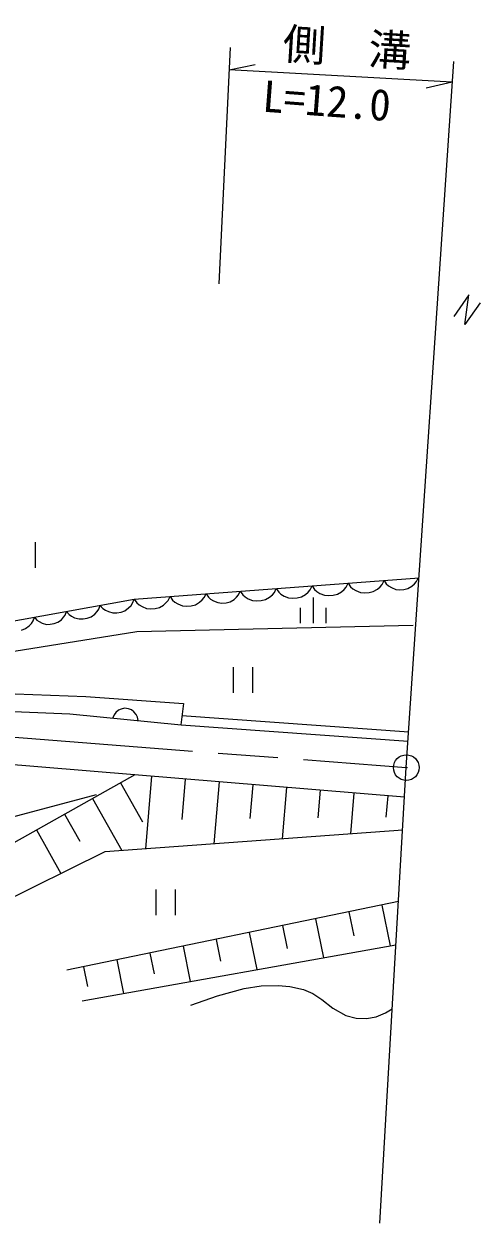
# Model space of a CAD drawing. Units: millimetres, scale not verified. Extents: x 40000 to 680000, y 20000 to 380000.
# Drawn here: x 525952 to 552537, y 267775 to 337655 of the extents above; entities that cross this region are included whole.
import ezdxf
from ezdxf.enums import TextEntityAlignment as Align

# ---------------------------------------------------------------- set-up
doc = ezdxf.new("R2010")
doc.units = ezdxf.units.MM
doc.header["$LTSCALE"] = 1000
doc.linetypes.add('CHAIN', pattern=[18.5, 12, -1.5, 3.5, -1.5])
for name, color, linetype, lineweight in [('M-BGD', 7, 'Continuous', 25), ('M-BMK', 2, 'CHAIN', 13), ('M-BMK-OTRS', 5, 'Continuous', 25), ('M-BMK-SRVR', 3, 'Continuous', 25), ('M-STR-HTXT', 7, 'Continuous', 13)]:
    doc.layers.add(name, color=color, linetype=linetype, lineweight=lineweight)
doc.styles.add('ＭＳ ゴシック', font='')
doc.styles.get('ＭＳ ゴシック').set_extended_font_data('MS Gothic')

msp = doc.modelspace()

# ---------------------------------------------------------------- linework, layer by layer
at = {"layer": 'M-BGD'}
for p, q in [((526624, 305955), (526624, 307455)), ((532381, 304128), (548982, 305368)), ((540548, 304527), (540658, 304746)), ((540658, 304746), (540799, 304546)), ((542526, 304549), (542642, 304684)), ((542642, 304684), (542752, 304902)), ((542752, 304902), (542893, 304702)), ((542893, 304702), (543028, 304586)), ((544462, 304567), (544620, 304705)), ((544620, 304705), (544736, 304840)), ((544736, 304840), (544846, 305059)), ((544846, 305059), (544987, 304859)), ((544987, 304859), (545122, 304743)), ((545122, 304743), (545299, 304629)), ((546314, 304579), (546556, 304723)), ((546556, 304723), (546714, 304861)), ((546714, 304861), (546830, 304996)), ((546830, 304996), (546940, 305215)), ((546940, 305215), (547075, 305025)), ((547075, 305025), (547203, 304914)), ((547203, 304914), (547372, 304806)), ((547372, 304806), (547620, 304704)), ((547620, 304704), (547862, 304682)), ((547862, 304682), (548102, 304700)), ((548102, 304700), (548338, 304758)), ((548338, 304758), (548568, 304896)), ((548568, 304896), (548719, 305027)), ((548719, 305027), (548830, 305156)), ((548830, 305156), (548935, 305364)), ((510915, 300263), (532381, 304128)), ((532287, 303908), (532370, 304126)), ((532381, 304128), (532522, 303928)), ((534249, 303930), (534365, 304065)), ((534365, 304065), (534475, 304284)), ((534475, 304284), (534616, 304084)), ((534616, 304084), (534751, 303968)), ((536185, 303949), (536343, 304087)), ((536343, 304087), (536459, 304222)), ((536459, 304222), (536569, 304441)), ((536569, 304441), (536704, 304250)), ((536704, 304250), (536832, 304139)), ((536832, 304139), (537001, 304032)), ((537001, 304032), (537249, 303930)), ((537731, 303926), (537967, 303983)), ((537967, 303983), (538197, 304121)), ((538197, 304121), (538348, 304253)), ((538348, 304253), (538459, 304381)), ((538459, 304381), (538563, 304590)), ((538563, 304590), (538705, 304390)), ((538705, 304390), (538840, 304273)), ((538840, 304273), (539017, 304160)), ((539017, 304160), (539277, 304053)), ((539277, 304053), (539532, 304030)), ((539532, 304030), (539783, 304049)), ((539783, 304049), (540031, 304110)), ((540031, 304110), (540273, 304254)), ((540273, 304254), (540431, 304392)), ((540431, 304392), (540548, 304527)), ((540799, 304546), (540934, 304430)), ((540934, 304430), (541111, 304317)), ((541111, 304317), (541372, 304210)), ((541372, 304210), (541626, 304187)), ((541626, 304187), (541877, 304205)), ((541877, 304205), (542125, 304266)), ((542125, 304266), (542367, 304410)), ((542367, 304410), (542526, 304549)), ((542804, 304236), (542804, 302736)), ((543028, 304586), (543205, 304473)), ((543205, 304473), (543466, 304366)), ((543466, 304366), (543720, 304343)), ((543720, 304343), (543971, 304362)), ((543971, 304362), (544220, 304422)), ((544220, 304422), (544462, 304567)), ((545299, 304629), (545560, 304523)), ((545560, 304523), (545814, 304499)), ((545814, 304499), (546066, 304518)), ((546066, 304518), (546314, 304579)), ((528355, 303210), (528433, 303417)), ((528433, 303417), (528587, 303242)), ((530086, 303268), (530222, 303414)), ((530222, 303414), (530319, 303553)), ((530319, 303553), (530402, 303772)), ((530402, 303772), (530555, 303596)), ((530555, 303596), (530695, 303499)), ((530695, 303499), (530873, 303409)), ((530873, 303409), (531131, 303334)), ((531131, 303334), (531374, 303337)), ((531374, 303337), (531610, 303379)), ((531610, 303379), (531839, 303461)), ((531839, 303461), (532054, 303622)), ((532054, 303622), (532191, 303768)), ((532191, 303768), (532287, 303908)), ((532522, 303928), (532657, 303812)), ((532657, 303812), (532834, 303698)), ((532834, 303698), (533095, 303592)), ((533095, 303592), (533349, 303568)), ((533349, 303568), (533600, 303587)), ((533600, 303587), (533848, 303648)), ((533848, 303648), (534090, 303792)), ((534090, 303792), (534249, 303930)), ((534751, 303968), (534928, 303855)), ((534928, 303855), (535189, 303748)), ((535189, 303748), (535443, 303725)), ((535443, 303725), (535694, 303744)), ((535694, 303744), (535943, 303804)), ((535943, 303804), (536185, 303949)), ((537249, 303930), (537491, 303908)), ((537491, 303908), (537731, 303926)), ((542054, 303636), (542054, 302736)), ((543554, 303636), (543554, 302736)), ((526248, 302576), (526384, 302723)), ((526384, 302723), (526481, 302862)), ((526481, 302862), (526564, 303080)), ((526564, 303080), (526709, 302914)), ((526709, 302914), (526842, 302822)), ((526842, 302822), (527012, 302736)), ((527012, 302736), (527256, 302665)), ((527256, 302665), (527487, 302668)), ((527487, 302668), (527712, 302708)), ((527712, 302708), (527929, 302786)), ((527929, 302786), (528134, 302938)), ((528134, 302938), (528263, 303078)), ((528263, 303078), (528355, 303210)), ((528587, 303242), (528726, 303145)), ((528726, 303145), (528905, 303055)), ((528905, 303055), (529163, 302979)), ((529163, 302979), (529406, 302983)), ((529406, 302983), (529642, 303025)), ((529642, 303025), (529871, 303107)), ((529871, 303107), (530086, 303268)), ((532537, 302257), (548635, 302609)), ((524032, 300890), (532537, 302257)), ((525804, 302334), (526033, 302416)), ((526033, 302416), (526248, 302576)), ((538144, 300170), (538144, 298670)), ((539284, 298670), (539284, 300170)), ((520360, 298816), (529554, 298451)), ((529554, 298451), (535247, 298055)), ((521545, 297729), (528627, 297455)), ((531627, 297732), (531469, 297658)), ((531812, 297775), (531627, 297732)), ((532051, 297751), (531812, 297775)), ((532224, 297674), (532051, 297751)), ((535247, 298055), (535090, 296818)), ((528627, 297455), (535112, 296816)), ((531200, 297383), (531123, 297209)), ((531305, 297523), (531200, 297383)), ((531469, 297658), (531305, 297523)), ((532364, 297569), (532224, 297674)), ((532499, 297405), (532364, 297569)), ((532574, 297247), (532499, 297405)), ((532616, 297062), (532574, 297247)), ((535158, 297351), (548380, 296392)), ((535112, 296816), (548344, 295859)), ((548139, 292585), (523711, 294618)), ((532406, 293894), (520953, 287487)), ((533390, 293812), (533038, 289591)), ((535356, 293649), (535161, 291301)), ((531588, 293437), (532862, 291159)), ((537323, 293485), (537023, 289881)), ((539289, 293321), (539125, 291344)), ((541256, 293158), (541008, 290171)), ((543223, 292994), (543089, 291387)), ((545189, 292830), (544992, 290461)), ((530156, 292721), (523718, 291004)), ((529952, 292521), (531648, 289490)), ((547156, 292666), (547053, 291430)), ((528316, 291606), (529199, 290027)), ((526679, 290691), (528105, 288143)), ((530689, 289420), (548028, 290682)), ((511736, 280055), (530689, 289420)), ((533642, 287221), (533642, 285721)), ((534782, 285721), (534782, 287221)), ((547783, 286504), (528459, 282508)), ((544885, 285904), (545173, 284512)), ((546817, 286304), (547308, 283931)), ((542952, 285505), (543421, 283237)), ((539088, 284705), (539535, 282543)), ((541020, 285105), (541295, 283776)), ((529351, 280724), (547636, 283990)), ((535223, 283906), (535648, 281848)), ((537155, 284306), (537417, 283040)), ((531358, 283107), (531762, 281154)), ((533290, 283507), (533539, 282303)), ((529426, 282707), (529661, 281567))]:
    msp.add_line(p, q, dxfattribs=at)
msp.add_lwpolyline([(535680, 280480), (537235, 281019), (538797, 281440), (539781, 281591), (540772, 281623), (541450, 281560), (542237, 281378), (542788, 281143), (543311, 280797), (543947, 280305), (544717, 279867), (545312, 279713), (545928, 279691), (546476, 279793), (547027, 280030), (547417, 280250)], dxfattribs=at)
at = {"layer": 'M-BMK'}
msp.add_line((523811, 296214), (548241, 294315), dxfattribs=at)
at = {"layer": 'M-BMK-OTRS'}
for p, q in [((548241, 294315), (551001, 335471)), ((546687, 267775), (548241, 294315))]:
    msp.add_line(p, q, dxfattribs=at)
at = {"layer": 'M-BMK-SRVR'}
for p, q in [((551883, 321872), (551001, 320599)), ((551651, 320145), (551883, 321872)), ((552537, 321409), (551651, 320145))]:
    msp.add_line(p, q, dxfattribs=at)
for radius in [750, 30]:
    msp.add_circle((548241, 294315), radius, dxfattribs=at)
at = {"layer": 'M-STR-HTXT'}
for p, q in [((537969, 336275), (537313, 322505)), ((537907, 334975), (539431, 335296)), ((550920, 334260), (537907, 334975)), ((550920, 334260), (549399, 333923))]:
    msp.add_line(p, q, dxfattribs=at)

# ---------------------------------------------------------------- texts
at = {"layer": 'M-STR-HTXT', "style": 'ＭＳ ゴシック'}
for s, rotation, p in [('側\u3000溝', 356.5, (540959, 335058)), ('L=12.0', 355.7, (539762, 332003))]:
    msp.add_text(s, height=1833, rotation=rotation, dxfattribs=at).set_placement(p, align=Align.BOTTOM_LEFT)

doc.saveas('drawing.dxf')
